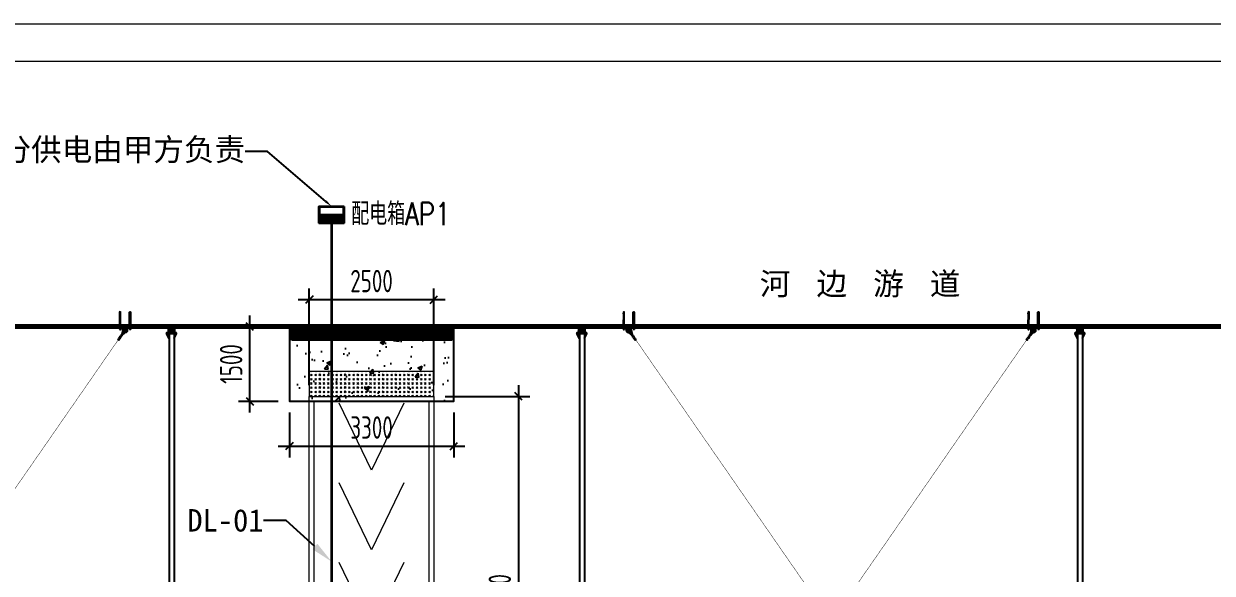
# Model space of a CAD drawing. Header units: millimetres. Extents: x 136606 to 1231039, y 82794 to 127364.
# Drawn here: x 1127661 to 1151523, y 116308 to 127345 of the extents above; entities that cross this region are included whole.
import ezdxf
from ezdxf import colors
from ezdxf.entities.mleader import LeaderData, LeaderLine
from ezdxf.enums import TextEntityAlignment as Align
from ezdxf.math import Vec2, Vec3

# ---------------------------------------------------------------- set-up
doc = ezdxf.new("R2010")
doc.units = ezdxf.units.MM
for name, pattern in [('CENTER', [0.6, 0.375, -0.075, 0.075, -0.075]), ('DASHDOT2', [12.7, 6.35, -3.175, 0, -3.175]), ('DASHED2', [0.375, 0.25, -0.125])]:
    doc.linetypes.add(name, pattern=pattern)
for name, color, linetype in [('BS-Annectent', 115, 'Continuous'), ('HR-dimension', 9, 'Continuous'), ('HR-pontoon', 161, 'Continuous'), ('STEEL', 34, 'Continuous'), ('标注', 9, 'Continuous'), ('粗实线', 7, 'Continuous')]:
    doc.layers.add(name, color=color, linetype=linetype)
for name, color, linetype, lineweight in [('D-deng', 6, 'Continuous', 30), ('图框', 7, 'Continuous', 13), ('抱桩器', 1, 'Continuous', 18), ('文本', 3, 'Continuous', 13)]:
    doc.layers.add(name, color=color, linetype=linetype, lineweight=lineweight)
doc.styles.add('Arial', font='arial.ttf')
doc.styles.add('HZ', font='rs.shx', dxfattribs={"width": 0.8, "bigfont": 'hztxt.shx'})
doc.styles.add('hztxt', font='ros1.shx', dxfattribs={"width": 0.8, "bigfont": 'hztxt.shx'})
doc.styles.get("Standard").update_dxf_attribs({"font": 'arial.ttf'})
doc.dimstyles.new('DIM-150', dxfattribs={"dimscale": 150, "dimtxt": 3, "dimasz": 1, "dimexe": 1.5, "dimexo": 1.5, "dimgap": 1, "dimtad": 1, "dimdec": 1, "dimdsep": 46, "dimtxsty": 'hztxt', "dimblk": 'OBLIQUE', "dimcen": 0, "dimdle": 1.5, "dimclrd": 9, "dimclre": 9, "dimclrt": 2, "dimadec": 1, "dimazin": 0, "dimtfac": 1, "dimtdec": 1, "dimtix": 1, "dimtmove": 2, "dimatfit": 3, "dimldrblk": 'ARCHTICK', "dimfxl": 10, "dimtolj": 1, "dimtzin": 0, "dimarcsym": 1})
pattern_1 = [(225, (43212.285, 45564.743), (4.49012806, -4.49012806), []), (225, (43207.795, 45564.743), (4.49012806, -4.49012806), [7.9375, -1.5875, 0, -1.5875])]
pattern_2 = [(225, (-344287.005, -129412.7357), (4.49012806, -4.49012806), []), (225, (-344291.495, -129412.7357), (4.49012806, -4.49012806), [7.9375, -1.5875, 0, -1.5875])]
pattern_3 = [(40.81217054, (-1416366.4012, -675349.6259), (-1.4525846328, 1.682112997), []), (130.81217054, (-1416366.4012, -675349.6259), (-4.5872822625, 1.9116413612), [5.55625, -3.33375])]
pattern_4 = [(40.81217054, (-1423212.2177, -670898.807), (-1.4525846328, 1.682112997), []), (130.81217054, (-1423212.2177, -670898.807), (-4.5872822625, 1.9116413612), [5.55625, -3.33375])]

# ---------------------------------------------------------------- blocks, each defined once
blk = doc.blocks.new('GW-TK')
at = {"layer": '图框'}
for points in [[(927183.55, 464715.01), (927603.55, 464715.01), (927603.55, 464418.01), (927183.55, 464418.01)], [(927188.55, 464710.01), (927598.55, 464710.01), (927598.55, 464423.01), (927188.55, 464423.01)]]:
    blk.add_lwpolyline(points, close=True, dxfattribs=at)
blk = doc.blocks.new('_Oblique')
at = {"color": 0, "linetype": 'ByBlock', "lineweight": -2}
blk.add_line((-0.5, -0.5), (0.5, 0.5), dxfattribs=at)
blk = doc.blocks.new('*D882')
at = {"color": 9, "lineweight": -2, "transparency": 16777216}
for p, q in [((1133394, 120086), (1133394, 122027)), ((1135894, 120086), (1135894, 122027)), ((1136119, 121802), (1133169, 121802))]:
    blk.add_line(p, q, dxfattribs=at)
at = {"layer": 'Defpoints', "color": 0, "transparency": 16777216}
for p in [(1133394, 121802), (1133394, 119861), (1135894, 119861)]:
    blk.add_point(p, dxfattribs=at)
at = {"color": 9, "lineweight": -2, "transparency": 16777216, "xscale": 150, "yscale": 150, "zscale": 150, "rotation": 180}
blk.add_blockref('_Oblique', (1133394, 121802), dxfattribs=at)
at = {"color": 9, "lineweight": -2, "transparency": 16777216, "xscale": 150, "yscale": 150, "zscale": 150}
blk.add_blockref('_Oblique', (1135894, 121802), dxfattribs=at)
at = {"color": 2, "transparency": 16777216, "insert": (1134644, 122177), "char_height": 450, "attachment_point": 5, "style": 'hztxt'}
blk.add_mtext('\\A1;2500', dxfattribs=at)
blk = doc.blocks.new('_ArchTick')
at = {"color": 0, "linetype": 'ByBlock', "const_width": 0.15}
blk.add_lwpolyline([(-0.5, -0.5), (0.5, 0.5)], dxfattribs=at)
blk = doc.blocks.new('*D883')
at = {"color": 9, "lineweight": -2, "transparency": 16777216}
for p, q in [((1137594, 120086), (1137594, 111636)), ((1136119, 119861), (1137819, 119861)), ((1136119, 111861), (1137819, 111861))]:
    blk.add_line(p, q, dxfattribs=at)
at = {"layer": 'Defpoints', "color": 0, "transparency": 16777216}
for p in [(1135894, 119861), (1135894, 111861), (1137594, 111861)]:
    blk.add_point(p, dxfattribs=at)
at = {"color": 9, "lineweight": -2, "transparency": 16777216, "xscale": 150, "yscale": 150, "zscale": 150}
for p, rotation in [((1137594, 119861), 90), ((1137594, 111861), 270)]:
    blk.add_blockref('_Oblique', p, dxfattribs=dict(at, rotation=rotation))
at = {"color": 2, "transparency": 16777216, "insert": (1137219, 115861), "char_height": 450, "attachment_point": 5, "rotation": 90, "style": 'hztxt'}
blk.add_mtext('\\A1;8000', dxfattribs=at)
blk = doc.blocks.new('*U885')
at = {"layer": '抱桩器'}
h = blk.add_hatch(dxfattribs=at)
h.set_pattern_fill('GOST_GLASS', color=252, scale=10, angle=90)
h.set_pattern_definition([(135, (-1080442.076, -115111.21), (5e-15, 84.8528137), [50, -70]), (135, (-1080442.076, -115090), (5e-15, 84.8528137), [20, -100]), (135, (-1080463.29, -115111.21), (5e-15, 84.8528137), [20, -100])])
h.paths.add_polyline_path([(-1250, 4250), (1250, 4250), (1250, 4750), (-1250, 4750)])
h = blk.add_hatch(dxfattribs=at)
h.set_pattern_fill('GOST_GLASS', color=252, scale=10, angle=90)
h.set_pattern_definition([(135, (-1076441.776, -115111.21), (5e-15, 84.8528137), [50, -70]), (135, (-1076441.776, -115090), (5e-15, 84.8528137), [20, -100]), (135, (-1076462.99, -115111.21), (5e-15, 84.8528137), [20, -100])])
h.paths.add_polyline_path([(-1250, -3750), (1250, -3750), (1250, -4750), (-1250, -4750)])
at = {"layer": '抱桩器', "color": 252}
for points in [[(-1250, 4250), (1250, 4250), (1250, 4750), (-1250, 4750)], [(1250, 4250), (1250, -3750), (-1250, -3750), (-1250, 4250)], [(1150, 4150), (1150, -3650), (-1150, -3650), (-1150, 4150)], [(-1250, -3750), (1250, -3750), (1250, -4750), (-1250, -4750)]]:
    blk.add_lwpolyline(points, close=True, dxfattribs=at)
for points in [[(650, 4116), (0, 2766), (-650, 4116)], [(650, 2516), (0, 1166), (-650, 2516)], [(650, 916), (0, -434), (-650, 916)], [(650, -684), (0, -2034), (-650, -684)], [(650, -2284), (0, -3634), (-650, -2284)]]:
    blk.add_lwpolyline(points, dxfattribs=at)
blk = doc.blocks.new('*U886')
at = {"color": 0, "linetype": 'ByBlock', "lineweight": -2, "transparency": 16777216}
blk.add_blockref('*U885', (0, 0), dxfattribs=at)
blk = doc.blocks.new('DJ-景观配电箱')
at = {"layer": 'D-deng'}
h = blk.add_hatch(dxfattribs=at)
h.set_pattern_fill('ANSI31', color=3, scale=1.2, style=0)
h.set_pattern_definition([(45, (-20734.37179, -20546.95204), (-0.1060660172, 0.1060660172), [])])
h.paths.add_polyline_path([(2.15, 0), (-2.15, 0), (-2.15, -1.4), (2.15, -1.4)])
at = {"layer": 'D-deng', "color": 3}
blk.add_line((-2.15, 0), (2.15, 0), dxfattribs=at)
for points in [[(-2.25, 1.5), (2.25, 1.5), (2.25, -1.5), (-2.25, -1.5)], [(-2.15, 1.4), (2.15, 1.4), (2.15, -1.4), (-2.15, -1.4)]]:
    blk.add_lwpolyline(points, close=True, dxfattribs=at)
blk = doc.blocks.new('*D1784')
at = {"color": 9, "lineweight": -2, "transparency": 16777216}
for p, q in [((1132200, 119536), (1132200, 121486)), ((1132769, 121261), (1131975, 121261)), ((1132769, 119761), (1131975, 119761))]:
    blk.add_line(p, q, dxfattribs=at)
at = {"layer": 'Defpoints', "color": 0, "transparency": 16777216}
for p in [(1132200, 121261), (1132994, 121261), (1132994, 119761)]:
    blk.add_point(p, dxfattribs=at)
at = {"color": 9, "lineweight": -2, "transparency": 16777216, "xscale": 150, "yscale": 150, "zscale": 150}
for p, rotation in [((1132200, 121261), 90), ((1132200, 119761), 270)]:
    blk.add_blockref('_Oblique', p, dxfattribs=dict(at, rotation=rotation))
at = {"color": 2, "transparency": 16777216, "insert": (1131825, 120511), "char_height": 450, "attachment_point": 5, "rotation": 90, "style": 'hztxt'}
blk.add_mtext('\\A1;1500', dxfattribs=at)
blk = doc.blocks.new('*D1785')
at = {"color": 9, "lineweight": -2, "transparency": 16777216}
for p, q in [((1132994, 119536), (1132994, 118635)), ((1136294, 119536), (1136294, 118635)), ((1132769, 118860), (1136519, 118860))]:
    blk.add_line(p, q, dxfattribs=at)
at = {"layer": 'Defpoints', "color": 0, "transparency": 16777216}
for p in [(1132994, 119761), (1136294, 119761), (1136294, 118860)]:
    blk.add_point(p, dxfattribs=at)
at = {"color": 9, "lineweight": -2, "transparency": 16777216, "xscale": 150, "yscale": 150, "zscale": 150, "rotation": 180}
blk.add_blockref('_Oblique', (1132994, 118860), dxfattribs=at)
at = {"color": 9, "lineweight": -2, "transparency": 16777216, "xscale": 150, "yscale": 150, "zscale": 150}
blk.add_blockref('_Oblique', (1136294, 118860), dxfattribs=at)
at = {"color": 2, "transparency": 16777216, "insert": (1134644, 119235), "char_height": 450, "attachment_point": 5, "style": 'hztxt'}
blk.add_mtext('\\A1;3300', dxfattribs=at)
blk = doc.blocks.new('*U1762')
h = blk.add_hatch()
h.set_pattern_fill('ANSI35', color=4, angle=180)
h.set_pattern_definition(pattern_1)
h.paths.add_polyline_path([(24, -89), (36, -89), (36, -67), (24, -67)])
h.paths.add_polyline_path([(24, -31), (36, -31), (36, 11), (24, 11)])
h.paths.add_polyline_path([(-100, 11), (100, 11), (100, 21), (-100, 21)])
h.paths.add_polyline_path([(-36, -31), (-24, -31), (-24, 11), (-36, 11)])
h.paths.add_polyline_path([(-36, -89), (-24, -89), (-24, -67), (-36, -67)])
h = blk.add_hatch()
h.set_pattern_fill('ANSI35', color=4, angle=180)
h.set_pattern_definition(pattern_2)
h.paths.add_polyline_path([(-129, -116), (-150, -116), (-150, -104), (-129, -104)])
h.paths.add_polyline_path([(111, -116), (-111, -116), (-111, -104), (111, -104)])
h.paths.add_polyline_path([(150, -116), (129, -116), (129, -104), (150, -104)])
h.paths.add_polyline_path([(66, -104), (54, -104), (54, -67), (66, -67)])
h.paths.add_polyline_path([(66, -31), (54, -31), (54, -4), (66, -4)])
h.paths.add_polyline_path([(6, -31), (-6, -31), (-6, -4), (6, -4)])
h.paths.add_polyline_path([(6, -104), (-6, -104), (-6, -67), (6, -67)])
h.paths.add_polyline_path([(-54, -104), (-66, -104), (-66, -67), (-54, -67)])
h.paths.add_polyline_path([(-54, -31), (-66, -31), (-66, -4), (-54, -4)])
at = {"color": 4}
for points in [[(100, 11), (-100, 11), (-100, 21), (100, 21), (100, 11)], [(-36, -89), (-36, 11), (-24, 11), (-24, -89), (-36, -89)], [(24, -89), (24, 11), (36, 11), (36, -89), (24, -89)], [(150, -116), (-150, -116), (-150, -104), (150, -104), (150, -116)], [(-66, -104), (-66, -4), (-54, -4), (-54, -104), (-66, -104)], [(-6, -104), (-6, -4), (6, -4), (6, -104), (-6, -104)], [(54, -104), (54, -4), (66, -4), (66, -104), (54, -104)]]:
    blk.add_lwpolyline(points, dxfattribs=at)
at = {"layer": 'Defpoints', "color": 4}
for points in [[(-100, 21), (-50, 21), (-50, 121), (-100, 21)], [(100, 21), (50, 21), (50, 121), (100, 21)]]:
    blk.add_lwpolyline(points, dxfattribs=at)
at = {"layer": 'Defpoints', "color": 4, "linetype": 'CENTER', "ltscale": 2}
for points in [[(-129, -116), (-111, -116), (-111, -104), (-129, -104)], [(-66, -31), (-54, -31), (-54, -67), (-66, -67)], [(-36, -31), (-24, -31), (-24, -67), (-36, -67)], [(-6, -31), (6, -31), (6, -67), (-6, -67)], [(24, -31), (36, -31), (36, -67), (24, -67)], [(54, -31), (66, -31), (66, -67), (54, -67)], [(129, -116), (111, -116), (111, -104), (129, -104)]]:
    blk.add_lwpolyline(points, close=True, dxfattribs=at)
for points in [[(-120, -99), (-120, -111), (-120, -121)], [(-66, -49), (66, -49)], [(-66, -49), (66, -49)], [(120, -99), (120, -111), (120, -121)]]:
    blk.add_lwpolyline(points, dxfattribs=at)
blk = doc.blocks.new('*U1763')
at = {"layer": '粗实线', "color": 0, "linetype": 'ByBlock', "lineweight": -2, "transparency": 16777216}
blk.add_blockref('*U1762', (0, 0), dxfattribs=at)
blk = doc.blocks.new('A$C97f6d51a')
at = {"color": 1, "linetype": 'DASHDOT2'}
blk.add_line((0, 313), (0, -47), dxfattribs=at)
at = {"layer": 'BS-Annectent'}
for p, q in [((-9, 282), (-9, 282)), ((-9, 281), (-9, 282)), ((-9, 282), (-9, 282)), ((-9, 279), (-8, 279)), ((-8, 278), (-9, 279)), ((-9, 279), (-8, 278)), ((-9, 275), (-7, 276)), ((-6, 274), (-9, 275)), ((-9, 275), (-7, 275)), ((-9, 272), (-6, 274)), ((-6, 270), (-9, 272)), ((-9, 272), (-4, 272)), ((-9, 269), (9, 268)), ((-9, 266), (9, 265)), ((-9, 263), (9, 262)), ((-9, 260), (9, 258)), ((-9, 257), (9, 255)), ((-9, 253), (9, 252)), ((-9, 250), (9, 249)), ((-9, 247), (9, 246)), ((-9, 244), (9, 243)), ((-9, 241), (9, 240)), ((-6, 274), (-6, 274)), ((-6, 274), (-6, 274)), ((-6, 274), (-6, 274)), ((-6, 274), (-6, 274)), ((-6, 274), (-6, 274)), ((6, 270), (-6, 270)), ((4, 271), (9, 271)), ((6, 273), (5, 273)), ((6, 273), (5, 273)), ((6, 273), (9, 274)), ((6, 274), (9, 274)), ((9, 271), (6, 273)), ((6, 270), (9, 271)), ((7, 276), (9, 277)), ((9, 274), (7, 275)), ((9, 277), (8, 278)), ((8, 277), (9, 277)), ((9, 280), (9, 281)), ((9, 280), (9, 280)), ((9, 280), (9, 280)), ((-10, 6), (9, 4)), ((-10, 2), (-6, 4)), ((-6, 1), (-10, 2)), ((-10, 2), (9, 1)), ((-9, 238), (9, 236)), ((-9, 235), (9, 233)), ((-9, 231), (9, 230)), ((-9, 228), (9, 227)), ((-9, 225), (9, 224)), ((-9, 222), (9, 221)), ((-9, 219), (9, 218)), ((-9, 216), (9, 215)), ((-9, 213), (9, 211)), ((-9, 209), (9, 208)), ((-9, 206), (9, 205)), ((-9, 203), (9, 202)), ((-9, 200), (9, 199)), ((-9, 197), (9, 196)), ((-9, 194), (9, 193)), ((-9, 191), (9, 189)), ((-9, 188), (9, 186)), ((-9, 184), (9, 183)), ((-9, 181), (9, 180)), ((-9, 178), (9, 177)), ((-9, 175), (9, 174)), ((-9, 172), (9, 171)), ((-9, 169), (9, 167)), ((-9, 166), (9, 164)), ((-9, 162), (9, 161)), ((-9, 159), (9, 158)), ((-9, 156), (9, 155)), ((-9, 153), (9, 152)), ((-9, 150), (9, 149)), ((-9, 147), (9, 146)), ((-9, 144), (9, 142)), ((-9, 140), (9, 139)), ((-9, 137), (9, 136)), ((-9, 134), (9, 133)), ((-9, 131), (9, 130)), ((-9, 128), (9, 127)), ((-9, 125), (9, 124)), ((-9, 122), (9, 120)), ((-9, 119), (9, 117)), ((-9, 115), (9, 114)), ((-9, 112), (9, 111)), ((-9, 109), (9, 108)), ((-9, 106), (9, 105)), ((-9, 103), (9, 102)), ((-9, 100), (9, 98)), ((-9, 97), (9, 95)), ((-9, 93), (9, 92)), ((-9, 90), (9, 89)), ((-9, 87), (9, 86)), ((-9, 84), (9, 83)), ((-9, 81), (9, 80)), ((-9, 78), (9, 76)), ((-9, 75), (9, 73)), ((-9, 71), (9, 70)), ((-9, 68), (9, 67)), ((-9, 65), (9, 64)), ((-9, 62), (9, 61)), ((-9, 59), (9, 58)), ((-9, 56), (9, 55)), ((-9, 53), (9, 51)), ((-9, 49), (9, 48)), ((-9, 46), (9, 45)), ((-9, 43), (9, 42)), ((-9, 40), (9, 39)), ((-9, 37), (9, 36)), ((-9, 34), (9, 33)), ((-9, 31), (9, 29)), ((-9, 28), (9, 26)), ((-9, 24), (9, 23)), ((-9, 21), (9, 20)), ((-9, 18), (9, 17)), ((-9, 15), (9, 14)), ((-9, 12), (9, 11)), ((-9, 9), (9, 7)), ((-8, 0), (-6, 1)), ((6, 147), (-6, 148)), ((6, 116), (-6, 117)), ((6, 3), (-6, 4)), ((2, 0), (-6, 1)), ((6, 147), (9, 149)), ((9, 1), (6, 3)), ((7, 0), (9, 1)), ((-16, -24), (-16, -11)), ((12, -9), (-12, -9)), ((12, -27), (-12, -27)), ((-9, -29), (-6, -28)), ((-6, -31), (-9, -29)), ((9, -30), (-9, -29)), ((-9, -32), (-6, -31)), ((-6, -34), (-9, -32)), ((9, -33), (-9, -32)), ((-9, -35), (-6, -34)), ((-6, -37), (-9, -35)), ((9, -37), (-9, -35)), ((-9, -38), (-6, -37)), ((-6, -40), (-9, -38)), ((9, -40), (-9, -38)), ((-8, -24), (-8, -11)), ((-6, -28), (-8, -27)), ((-7, -40), (-7, -43)), ((6, -29), (-6, -28)), ((6, -29), (-6, -28)), ((6, -32), (-6, -31)), ((6, -32), (-6, -31)), ((6, -35), (-6, -34)), ((6, -38), (-6, -37)), ((6, -38), (-6, -37)), ((6, -41), (-6, -40)), ((-5, -44), (5, -44)), ((-4, -40), (-4, -43)), ((-2, -9), (0, -4)), ((9, -27), (-1, -27)), ((0, -9), (2, -4)), ((4, -41), (4, -43)), ((6, -29), (9, -27)), ((9, -30), (6, -29)), ((6, -32), (9, -30)), ((9, -33), (6, -32)), ((6, -35), (9, -33)), ((9, -37), (6, -35)), ((6, -38), (9, -37)), ((9, -40), (6, -38)), ((6, -41), (9, -40)), ((7, -41), (7, -43)), ((8, -24), (8, -11)), ((9, -27), (8, -27)), ((16, -24), (16, -11))]:
    blk.add_line(p, q, dxfattribs=at)
blk.add_lwpolyline([(10, 0), (10, 300), (0, 306), (-10, 300), (-10, 0)], dxfattribs=at)
for points in [[(-19, -4), (-19, 0), (19, 0), (19, -4)], [(-15, -9), (15, -9), (15, -4), (-15, -4)]]:
    blk.add_lwpolyline(points, close=True, dxfattribs=at)
for points in [[(16, -11, 0.612824), (8, -11, 0.305874), (-8, -11, 0.612824), (-16, -11)], [(16, -24, -0.612824), (8, -24, -0.305874), (-8, -24, -0.612824), (-16, -24)], [(-7, -43, 0.516475), (-4, -43, 0.258238), (4, -43, 0.516475), (7, -43)]]:
    blk.add_lwpolyline(points, format="xyb", dxfattribs=at)
blk = doc.blocks.new('A$Ce460a15a')
at = {"layer": 'STEEL', "color": 22}
for points in [[(12, 150), (12, -150), (0, -150), (0, 150)], [(92, -50), (112, -30), (112, 30), (92, 50), (12, 50), (12, -50)], [(52, 35), (12, 35), (12, 25), (52, 25)], [(52, -35), (12, -35), (12, -25), (52, -25)]]:
    blk.add_lwpolyline(points, close=True, dxfattribs=at)
blk.add_circle((67, 0), 25, dxfattribs=at)
at = {"layer": 'HR-dimension', "xscale": -1, "rotation": 90}
blk.add_blockref('A$C97f6d51a', (12, 100), dxfattribs=at)
at = {"layer": 'HR-dimension', "rotation": 90.00000000000001}
blk.add_blockref('A$C97f6d51a', (12, -100), dxfattribs=at)
blk = doc.blocks.new('*U10')
at = {"color": 7, "linetype": 'Continuous', "lineweight": 15}
for p, q in [((-9, 9), (-10, 8)), ((-10, 8), (-10, 1)), ((-10, 1), (-9, 0)), ((-9, 9), (9, 9)), ((-9, 0), (9, 0)), ((-5, 8), (-5, 1)), ((5, 8), (5, 1)), ((10, 8), (9, 9)), ((9, 0), (10, 1)), ((10, 8), (10, 1))]:
    blk.add_line(p, q, dxfattribs=at)
for centre, start, end in [((0, -8), 72.4233, 107.5767), ((0, 17), 252.4233, 287.5767)]:
    blk.add_arc(centre, 17.2, start, end, dxfattribs=at)
for points, knots in [([(-10, 8), (-10, 9), (-9, 9), (-8, 9), (-7, 9), (-6, 9), (-6, 9), (-5, 8)], [0, 0, 0, 0, 0.264534, 0.399289, 0.53507, 0.765405, 1, 1, 1, 1]), ([(-5, 1), (-6, 1), (-6, 0), (-7, 0), (-8, 0), (-9, 0), (-10, 1), (-10, 1)], [0, 0, 0, 0, 0.264534, 0.399289, 0.53507, 0.765405, 1, 1, 1, 1]), ([(5, 8), (6, 9), (6, 9), (7, 9), (8, 9), (9, 9), (10, 9), (10, 8)], [0, 0, 0, 0, 0.264536, 0.399814, 0.535067, 0.765403, 1, 1, 1, 1]), ([(10, 1), (10, 1), (9, 0), (8, 0), (7, 0), (6, 0), (6, 1), (5, 1)], [0, 0, 0, 0, 0.264536, 0.399814, 0.535067, 0.765403, 1, 1, 1, 1])]:
    blk.add_open_spline(points, degree=3, knots=knots, dxfattribs=at)
blk = doc.blocks.new('A$C72EA2C7E')
blk.add_line((-8, -6), (8, -6))
at = {"color": 7, "linetype": 'Continuous', "lineweight": 15}
for p, q in [((-5, -40), (-5, -6)), ((-4, -41), (-5, -40)), ((5, -40), (-5, -40)), ((-4, -41), (5, -41)), ((5, -6), (5, -40)), ((5, -40), (5, -41))]:
    blk.add_line(p, q, dxfattribs=at)
at = {"color": 7, "linetype": 'Continuous', "lineweight": 0}
for p, q in [((-4, -41), (-4, -6)), ((5, -41), (5, -6))]:
    blk.add_line(p, q, dxfattribs=at)
blk.add_arc((0, -8), 8, 17.4862, 162.5138)
at = {"extrusion": (0, 0, -1), "xscale": 0.9999974999999999, "yscale": 0.9999974999999999, "zscale": -0.9999974999999999}
blk.add_blockref('*U10', (0, -39), dxfattribs=at)
blk = doc.blocks.new('*U1773')
h = blk.add_hatch(color=1)
h.dxf.hatch_style = 1
h.paths.add_polyline_path([(3975, 5721), (4049, 5780, 1.447528), (3984, 5821), (3963, 5729)])
h.paths.add_polyline_path([(3977, 5736), (3976, 5737), (3980, 5753), (3976, 5754), (3992, 5820, -1.452111), (4045, 5786), (3992, 5744), (3990, 5747)], flags=16)
h = blk.add_hatch()
h.set_pattern_fill('ANSI38', color=253, scale=0.7, angle=-4.1878)
h.set_pattern_definition(pattern_4)
h.paths.add_polyline_path([(3988, 5750), (3992, 5744), (4045, 5786, 1.452111), (3992, 5820), (3976, 5754), (3980, 5753), (3983, 5753), (3998, 5818, -1.452111), (4041, 5791)])
h = blk.add_hatch(color=1)
h.dxf.hatch_style = 1
h.paths.add_polyline_path([(-3963, -5729), (-3985, -5823, -1.406258), (-4049, -5780), (-3975, -5721)])
h.paths.add_polyline_path([(-3990, -5747), (-3992, -5744), (-4045, -5786, 1.406258), (-3992, -5822), (-3976, -5754), (-3976, -5736)], flags=16)
h = blk.add_hatch()
h.set_pattern_fill('ANSI38', color=253, scale=0.7, angle=-4.1878)
h.set_pattern_definition(pattern_3)
h.paths.add_polyline_path([(-3983, -5753), (-3976, -5754), (-3992, -5820, -1.452111), (-4045, -5786), (-3992, -5744), (-3990, -5747), (-3988, -5750), (-4041, -5791, 1.452111), (-3998, -5818)])
blk.add_line((3968, 5732), (3972, 5723))
at = {"color": 1, "const_width": 8.4}
for points in [[(3969, 5733), (-3982, -5736)], [(3976, 5730), (3885, 5598)], [(-3975, -5740), (-3878, -5601)]]:
    blk.add_lwpolyline(points, dxfattribs=at)
at = {"color": 1}
for points in [[(3975, 5721), (4049, 5780, 1.447528), (3984, 5821), (3963, 5729)], [(3980, 5753), (3976, 5737), (3977, 5736), (3990, 5747), (3992, 5744), (4045, 5786, 1.452111), (3992, 5820), (3976, 5754)], [(-3963, -5729), (-3984, -5821, -1.447528), (-4049, -5780), (-3975, -5721)], [(-3990, -5747), (-3977, -5736), (-3976, -5737), (-3980, -5753), (-3976, -5754), (-3992, -5820, -1.452111), (-4045, -5786), (-3992, -5744)]]:
    blk.add_lwpolyline(points, format="xyb", close=True, dxfattribs=at)
for points in [[(3972, 5723), (4047, 5783, 1.449849), (3988, 5820), (3968, 5732)], [(3992, 5744), (4045, 5786, 1.452111), (3992, 5820), (3976, 5754)], [(3992, 5744), (4045, 5786, 1.452111), (3992, 5820), (3976, 5754)], [(-3967, -5727), (-3988, -5820, -1.449849), (-4047, -5783), (-3976, -5727)], [(-3976, -5754), (-3992, -5820, -1.452111), (-4045, -5786), (-3992, -5744)], [(-3976, -5754), (-3992, -5820, -1.452111), (-4045, -5786), (-3992, -5744)]]:
    blk.add_lwpolyline(points, format="xyb")
for points in [[(3983, 5753), (3998, 5818, -1.452111), (4041, 5791), (3988, 5750), (3992, 5744), (4045, 5786, 1.452111), (3992, 5820), (3976, 5754)], [(-3988, -5750), (-4041, -5791, 1.452111), (-3998, -5818), (-3983, -5753), (-3976, -5754), (-3992, -5820, -1.452111), (-4045, -5786), (-3992, -5744)]]:
    blk.add_lwpolyline(points, format="xyb", close=True)
at = {"color": 252}
for points in [[(3983, 5753), (3998, 5818, -1.452111), (4041, 5791), (3988, 5750), (3992, 5744), (4045, 5786, 1.452111), (3992, 5820), (3976, 5754)], [(-3988, -5750), (-4041, -5791, 1.452111), (-3998, -5818), (-3983, -5753), (-3976, -5754), (-3992, -5820, -1.452111), (-4045, -5786), (-3992, -5744)]]:
    blk.add_lwpolyline(points, format="xyb", close=True, dxfattribs=at)
at = {"xscale": 0.6999999999999998, "yscale": 0.6999999999999998, "zscale": 0.6999999999999998, "rotation": 235.3226931625287}
for p in [(3973, 5711), (3910, 5620), (3932, 5651), (3952, 5681), (-3952, -5722), (-3930, -5691), (-3910, -5661), (-3889, -5631)]:
    blk.add_blockref('A$C72EA2C7E', p, dxfattribs=at)
blk = doc.blocks.new('*U1760')
at = {"color": 0, "linetype": 'ByBlock', "lineweight": -2, "transparency": 16777216}
blk.add_blockref('*U1773', (0, 0), dxfattribs=at)
blk = doc.blocks.new('*U1765')
h = blk.add_hatch(color=1)
h.dxf.hatch_style = 1
h.paths.add_polyline_path([(3975, 5721), (4049, 5780, 1.447528), (3984, 5821), (3963, 5729)])
h.paths.add_polyline_path([(3977, 5736), (3976, 5737), (3980, 5753), (3976, 5754), (3992, 5820, -1.452111), (4045, 5786), (3992, 5744), (3990, 5747)], flags=16)
h = blk.add_hatch()
h.set_pattern_fill('ANSI38', color=253, scale=0.7, angle=-4.1878)
h.set_pattern_definition(pattern_4)
h.paths.add_polyline_path([(3988, 5750), (3992, 5744), (4045, 5786, 1.452111), (3992, 5820), (3976, 5754), (3980, 5753), (3983, 5753), (3998, 5818, -1.452111), (4041, 5791)])
h = blk.add_hatch(color=1)
h.dxf.hatch_style = 1
h.paths.add_polyline_path([(-3963, -5729), (-3985, -5823, -1.406258), (-4049, -5780), (-3975, -5721)])
h.paths.add_polyline_path([(-3990, -5747), (-3992, -5744), (-4045, -5786, 1.406258), (-3992, -5822), (-3976, -5754), (-3976, -5736)], flags=16)
h = blk.add_hatch()
h.set_pattern_fill('ANSI38', color=253, scale=0.7, angle=-4.1878)
h.set_pattern_definition(pattern_3)
h.paths.add_polyline_path([(-3983, -5753), (-3976, -5754), (-3992, -5820, -1.452111), (-4045, -5786), (-3992, -5744), (-3990, -5747), (-3988, -5750), (-4041, -5791, 1.452111), (-3998, -5818)])
blk.add_line((3968, 5732), (3972, 5723))
at = {"color": 1, "const_width": 8.4}
for points in [[(3969, 5733), (-3982, -5736)], [(3976, 5730), (3885, 5598)], [(-3975, -5740), (-3878, -5601)]]:
    blk.add_lwpolyline(points, dxfattribs=at)
at = {"color": 1}
for points in [[(3975, 5721), (4049, 5780, 1.447528), (3984, 5821), (3963, 5729)], [(3980, 5753), (3976, 5737), (3977, 5736), (3990, 5747), (3992, 5744), (4045, 5786, 1.452111), (3992, 5820), (3976, 5754)], [(-3963, -5729), (-3984, -5821, -1.447528), (-4049, -5780), (-3975, -5721)], [(-3990, -5747), (-3977, -5736), (-3976, -5737), (-3980, -5753), (-3976, -5754), (-3992, -5820, -1.452111), (-4045, -5786), (-3992, -5744)]]:
    blk.add_lwpolyline(points, format="xyb", close=True, dxfattribs=at)
for points in [[(3972, 5723), (4047, 5783, 1.449849), (3988, 5820), (3968, 5732)], [(3992, 5744), (4045, 5786, 1.452111), (3992, 5820), (3976, 5754)], [(3992, 5744), (4045, 5786, 1.452111), (3992, 5820), (3976, 5754)], [(-3967, -5727), (-3988, -5820, -1.449849), (-4047, -5783), (-3976, -5727)], [(-3976, -5754), (-3992, -5820, -1.452111), (-4045, -5786), (-3992, -5744)], [(-3976, -5754), (-3992, -5820, -1.452111), (-4045, -5786), (-3992, -5744)]]:
    blk.add_lwpolyline(points, format="xyb")
for points in [[(3983, 5753), (3998, 5818, -1.452111), (4041, 5791), (3988, 5750), (3992, 5744), (4045, 5786, 1.452111), (3992, 5820), (3976, 5754)], [(-3988, -5750), (-4041, -5791, 1.452111), (-3998, -5818), (-3983, -5753), (-3976, -5754), (-3992, -5820, -1.452111), (-4045, -5786), (-3992, -5744)]]:
    blk.add_lwpolyline(points, format="xyb", close=True)
at = {"color": 252}
for points in [[(3983, 5753), (3998, 5818, -1.452111), (4041, 5791), (3988, 5750), (3992, 5744), (4045, 5786, 1.452111), (3992, 5820), (3976, 5754)], [(-3988, -5750), (-4041, -5791, 1.452111), (-3998, -5818), (-3983, -5753), (-3976, -5754), (-3992, -5820, -1.452111), (-4045, -5786), (-3992, -5744)]]:
    blk.add_lwpolyline(points, format="xyb", close=True, dxfattribs=at)
at = {"xscale": 0.6999999999999998, "yscale": 0.6999999999999998, "zscale": 0.6999999999999998, "rotation": 235.3226931625287}
for p in [(3973, 5711), (3910, 5620), (3932, 5651), (3952, 5681), (-3952, -5722), (-3930, -5691), (-3910, -5661), (-3889, -5631)]:
    blk.add_blockref('A$C72EA2C7E', p, dxfattribs=at)
blk = doc.blocks.new('*U1772')
at = {"color": 0, "linetype": 'ByBlock', "lineweight": -2, "transparency": 16777216}
blk.add_blockref('*U1765', (0, 0), dxfattribs=at)
blk = doc.blocks.new('*U1757')
at = {"layer": '粗实线', "color": 4}
for points in [[(4950, 5601), (4950, -5899)], [(5050, 5601), (5050, -5899)]]:
    blk.add_lwpolyline(points, dxfattribs=at)
at = {"xscale": -1}
blk.add_blockref('*U1772', (-26, -149), dxfattribs=at)
blk.add_blockref('*U1760', (38, -147))
at = {"layer": 'HR-dimension', "rotation": 269.8953418141111}
blk.add_blockref('A$Ce460a15a', (4066, 5739), dxfattribs=at)
at = {"layer": '粗实线', "color": 4, "xscale": -1, "rotation": 179.9999997006857}
blk.add_blockref('*U1763', (5000, 5622), dxfattribs=at)
blk = doc.blocks.new('*U1758')
at = {"color": 0, "linetype": 'ByBlock', "lineweight": -2, "transparency": 16777216}
blk.add_blockref('*U1757', (0, 0), dxfattribs=at)
blk = doc.blocks.new('*U1775')
h = blk.add_hatch()
h.set_pattern_fill('ANSI35', color=4, angle=180)
h.set_pattern_definition(pattern_1)
h.paths.add_polyline_path([(24, -89), (36, -89), (36, -67), (24, -67)])
h.paths.add_polyline_path([(24, -31), (36, -31), (36, 11), (24, 11)])
h.paths.add_polyline_path([(-100, 11), (100, 11), (100, 21), (-100, 21)])
h.paths.add_polyline_path([(-36, -31), (-24, -31), (-24, 11), (-36, 11)])
h.paths.add_polyline_path([(-36, -89), (-24, -89), (-24, -67), (-36, -67)])
h = blk.add_hatch()
h.set_pattern_fill('ANSI35', color=4, angle=180)
h.set_pattern_definition(pattern_2)
h.paths.add_polyline_path([(-129, -116), (-150, -116), (-150, -104), (-129, -104)])
h.paths.add_polyline_path([(111, -116), (-111, -116), (-111, -104), (111, -104)])
h.paths.add_polyline_path([(150, -116), (129, -116), (129, -104), (150, -104)])
h.paths.add_polyline_path([(66, -104), (54, -104), (54, -67), (66, -67)])
h.paths.add_polyline_path([(66, -31), (54, -31), (54, -4), (66, -4)])
h.paths.add_polyline_path([(6, -31), (-6, -31), (-6, -4), (6, -4)])
h.paths.add_polyline_path([(6, -104), (-6, -104), (-6, -67), (6, -67)])
h.paths.add_polyline_path([(-54, -104), (-66, -104), (-66, -67), (-54, -67)])
h.paths.add_polyline_path([(-54, -31), (-66, -31), (-66, -4), (-54, -4)])
at = {"color": 4}
for points in [[(100, 11), (-100, 11), (-100, 21), (100, 21), (100, 11)], [(-36, -89), (-36, 11), (-24, 11), (-24, -89), (-36, -89)], [(24, -89), (24, 11), (36, 11), (36, -89), (24, -89)], [(150, -116), (-150, -116), (-150, -104), (150, -104), (150, -116)], [(-66, -104), (-66, -4), (-54, -4), (-54, -104), (-66, -104)], [(-6, -104), (-6, -4), (6, -4), (6, -104), (-6, -104)], [(54, -104), (54, -4), (66, -4), (66, -104), (54, -104)]]:
    blk.add_lwpolyline(points, dxfattribs=at)
at = {"layer": 'Defpoints', "color": 4}
for points in [[(-100, 21), (-50, 21), (-50, 121), (-100, 21)], [(100, 21), (50, 21), (50, 121), (100, 21)]]:
    blk.add_lwpolyline(points, dxfattribs=at)
at = {"layer": 'Defpoints', "color": 4, "linetype": 'CENTER', "ltscale": 2}
for points in [[(-129, -116), (-111, -116), (-111, -104), (-129, -104)], [(-66, -31), (-54, -31), (-54, -67), (-66, -67)], [(-36, -31), (-24, -31), (-24, -67), (-36, -67)], [(-6, -31), (6, -31), (6, -67), (-6, -67)], [(24, -31), (36, -31), (36, -67), (24, -67)], [(54, -31), (66, -31), (66, -67), (54, -67)], [(129, -116), (111, -116), (111, -104), (129, -104)]]:
    blk.add_lwpolyline(points, close=True, dxfattribs=at)
for points in [[(-120, -99), (-120, -111), (-120, -121)], [(-66, -49), (66, -49)], [(-66, -49), (66, -49)], [(120, -99), (120, -111), (120, -121)]]:
    blk.add_lwpolyline(points, dxfattribs=at)
blk = doc.blocks.new('*U1776')
at = {"layer": '粗实线', "color": 0, "linetype": 'ByBlock', "lineweight": -2, "transparency": 16777216}
blk.add_blockref('*U1775', (0, 0), dxfattribs=at)
blk = doc.blocks.new('*U1782')
h = blk.add_hatch()
h.set_pattern_fill('ANSI35', color=4, angle=180)
h.set_pattern_definition(pattern_1)
h.paths.add_polyline_path([(24, -89), (36, -89), (36, -67), (24, -67)])
h.paths.add_polyline_path([(24, -31), (36, -31), (36, 11), (24, 11)])
h.paths.add_polyline_path([(-100, 11), (100, 11), (100, 21), (-100, 21)])
h.paths.add_polyline_path([(-36, -31), (-24, -31), (-24, 11), (-36, 11)])
h.paths.add_polyline_path([(-36, -89), (-24, -89), (-24, -67), (-36, -67)])
h = blk.add_hatch()
h.set_pattern_fill('ANSI35', color=4, angle=180)
h.set_pattern_definition(pattern_2)
h.paths.add_polyline_path([(-129, -116), (-150, -116), (-150, -104), (-129, -104)])
h.paths.add_polyline_path([(111, -116), (-111, -116), (-111, -104), (111, -104)])
h.paths.add_polyline_path([(150, -116), (129, -116), (129, -104), (150, -104)])
h.paths.add_polyline_path([(66, -104), (54, -104), (54, -67), (66, -67)])
h.paths.add_polyline_path([(66, -31), (54, -31), (54, -4), (66, -4)])
h.paths.add_polyline_path([(6, -31), (-6, -31), (-6, -4), (6, -4)])
h.paths.add_polyline_path([(6, -104), (-6, -104), (-6, -67), (6, -67)])
h.paths.add_polyline_path([(-54, -104), (-66, -104), (-66, -67), (-54, -67)])
h.paths.add_polyline_path([(-54, -31), (-66, -31), (-66, -4), (-54, -4)])
at = {"color": 4}
for points in [[(100, 11), (-100, 11), (-100, 21), (100, 21), (100, 11)], [(-36, -89), (-36, 11), (-24, 11), (-24, -89), (-36, -89)], [(24, -89), (24, 11), (36, 11), (36, -89), (24, -89)], [(150, -116), (-150, -116), (-150, -104), (150, -104), (150, -116)], [(-66, -104), (-66, -4), (-54, -4), (-54, -104), (-66, -104)], [(-6, -104), (-6, -4), (6, -4), (6, -104), (-6, -104)], [(54, -104), (54, -4), (66, -4), (66, -104), (54, -104)]]:
    blk.add_lwpolyline(points, dxfattribs=at)
at = {"layer": 'Defpoints', "color": 4}
for points in [[(-100, 21), (-50, 21), (-50, 121), (-100, 21)], [(100, 21), (50, 21), (50, 121), (100, 21)]]:
    blk.add_lwpolyline(points, dxfattribs=at)
at = {"layer": 'Defpoints', "color": 4, "linetype": 'CENTER', "ltscale": 2}
for points in [[(-129, -116), (-111, -116), (-111, -104), (-129, -104)], [(-66, -31), (-54, -31), (-54, -67), (-66, -67)], [(-36, -31), (-24, -31), (-24, -67), (-36, -67)], [(-6, -31), (6, -31), (6, -67), (-6, -67)], [(24, -31), (36, -31), (36, -67), (24, -67)], [(54, -31), (66, -31), (66, -67), (54, -67)], [(129, -116), (111, -116), (111, -104), (129, -104)]]:
    blk.add_lwpolyline(points, close=True, dxfattribs=at)
for points in [[(-120, -99), (-120, -111), (-120, -121)], [(-66, -49), (66, -49)], [(-66, -49), (66, -49)], [(120, -99), (120, -111), (120, -121)]]:
    blk.add_lwpolyline(points, dxfattribs=at)
blk = doc.blocks.new('*U1766')
at = {"layer": '粗实线', "color": 0, "linetype": 'ByBlock', "lineweight": -2, "transparency": 16777216}
blk.add_blockref('*U1782', (0, 0), dxfattribs=at)
blk = doc.blocks.new('*U1779')
h = blk.add_hatch(color=1)
h.dxf.hatch_style = 1
h.paths.add_polyline_path([(3975, 5721), (4049, 5780, 1.447528), (3984, 5821), (3963, 5729)])
h.paths.add_polyline_path([(3977, 5736), (3976, 5737), (3980, 5753), (3976, 5754), (3992, 5820, -1.452111), (4045, 5786), (3992, 5744), (3990, 5747)], flags=16)
h = blk.add_hatch()
h.set_pattern_fill('ANSI38', color=253, scale=0.7, angle=-4.1878)
h.set_pattern_definition(pattern_4)
h.paths.add_polyline_path([(3988, 5750), (3992, 5744), (4045, 5786, 1.452111), (3992, 5820), (3976, 5754), (3980, 5753), (3983, 5753), (3998, 5818, -1.452111), (4041, 5791)])
h = blk.add_hatch(color=1)
h.dxf.hatch_style = 1
h.paths.add_polyline_path([(-3963, -5729), (-3985, -5823, -1.406258), (-4049, -5780), (-3975, -5721)])
h.paths.add_polyline_path([(-3990, -5747), (-3992, -5744), (-4045, -5786, 1.406258), (-3992, -5822), (-3976, -5754), (-3976, -5736)], flags=16)
h = blk.add_hatch()
h.set_pattern_fill('ANSI38', color=253, scale=0.7, angle=-4.1878)
h.set_pattern_definition(pattern_3)
h.paths.add_polyline_path([(-3983, -5753), (-3976, -5754), (-3992, -5820, -1.452111), (-4045, -5786), (-3992, -5744), (-3990, -5747), (-3988, -5750), (-4041, -5791, 1.452111), (-3998, -5818)])
blk.add_line((3968, 5732), (3972, 5723))
at = {"color": 1, "const_width": 8.4}
for points in [[(3969, 5733), (-3982, -5736)], [(3976, 5730), (3885, 5598)], [(-3975, -5740), (-3878, -5601)]]:
    blk.add_lwpolyline(points, dxfattribs=at)
at = {"color": 1}
for points in [[(3975, 5721), (4049, 5780, 1.447528), (3984, 5821), (3963, 5729)], [(3980, 5753), (3976, 5737), (3977, 5736), (3990, 5747), (3992, 5744), (4045, 5786, 1.452111), (3992, 5820), (3976, 5754)], [(-3963, -5729), (-3984, -5821, -1.447528), (-4049, -5780), (-3975, -5721)], [(-3990, -5747), (-3977, -5736), (-3976, -5737), (-3980, -5753), (-3976, -5754), (-3992, -5820, -1.452111), (-4045, -5786), (-3992, -5744)]]:
    blk.add_lwpolyline(points, format="xyb", close=True, dxfattribs=at)
for points in [[(3972, 5723), (4047, 5783, 1.449849), (3988, 5820), (3968, 5732)], [(3992, 5744), (4045, 5786, 1.452111), (3992, 5820), (3976, 5754)], [(3992, 5744), (4045, 5786, 1.452111), (3992, 5820), (3976, 5754)], [(-3967, -5727), (-3988, -5820, -1.449849), (-4047, -5783), (-3976, -5727)], [(-3976, -5754), (-3992, -5820, -1.452111), (-4045, -5786), (-3992, -5744)], [(-3976, -5754), (-3992, -5820, -1.452111), (-4045, -5786), (-3992, -5744)]]:
    blk.add_lwpolyline(points, format="xyb")
for points in [[(3983, 5753), (3998, 5818, -1.452111), (4041, 5791), (3988, 5750), (3992, 5744), (4045, 5786, 1.452111), (3992, 5820), (3976, 5754)], [(-3988, -5750), (-4041, -5791, 1.452111), (-3998, -5818), (-3983, -5753), (-3976, -5754), (-3992, -5820, -1.452111), (-4045, -5786), (-3992, -5744)]]:
    blk.add_lwpolyline(points, format="xyb", close=True)
at = {"color": 252}
for points in [[(3983, 5753), (3998, 5818, -1.452111), (4041, 5791), (3988, 5750), (3992, 5744), (4045, 5786, 1.452111), (3992, 5820), (3976, 5754)], [(-3988, -5750), (-4041, -5791, 1.452111), (-3998, -5818), (-3983, -5753), (-3976, -5754), (-3992, -5820, -1.452111), (-4045, -5786), (-3992, -5744)]]:
    blk.add_lwpolyline(points, format="xyb", close=True, dxfattribs=at)
at = {"xscale": 0.6999999999999998, "yscale": 0.6999999999999998, "zscale": 0.6999999999999998, "rotation": 235.3226931625287}
for p in [(3973, 5711), (3910, 5620), (3932, 5651), (3952, 5681), (-3952, -5722), (-3930, -5691), (-3910, -5661), (-3889, -5631)]:
    blk.add_blockref('A$C72EA2C7E', p, dxfattribs=at)
blk = doc.blocks.new('*U1780')
at = {"color": 0, "linetype": 'ByBlock', "lineweight": -2, "transparency": 16777216}
blk.add_blockref('*U1779', (0, 0), dxfattribs=at)
blk = doc.blocks.new('*U1783')
h = blk.add_hatch(color=1)
h.dxf.hatch_style = 1
h.paths.add_polyline_path([(3975, 5721), (4049, 5780, 1.447528), (3984, 5821), (3963, 5729)])
h.paths.add_polyline_path([(3977, 5736), (3976, 5737), (3980, 5753), (3976, 5754), (3992, 5820, -1.452111), (4045, 5786), (3992, 5744), (3990, 5747)], flags=16)
h = blk.add_hatch()
h.set_pattern_fill('ANSI38', color=253, scale=0.7, angle=-4.1878)
h.set_pattern_definition(pattern_4)
h.paths.add_polyline_path([(3988, 5750), (3992, 5744), (4045, 5786, 1.452111), (3992, 5820), (3976, 5754), (3980, 5753), (3983, 5753), (3998, 5818, -1.452111), (4041, 5791)])
h = blk.add_hatch(color=1)
h.dxf.hatch_style = 1
h.paths.add_polyline_path([(-3963, -5729), (-3985, -5823, -1.406258), (-4049, -5780), (-3975, -5721)])
h.paths.add_polyline_path([(-3990, -5747), (-3992, -5744), (-4045, -5786, 1.406258), (-3992, -5822), (-3976, -5754), (-3976, -5736)], flags=16)
h = blk.add_hatch()
h.set_pattern_fill('ANSI38', color=253, scale=0.7, angle=-4.1878)
h.set_pattern_definition(pattern_3)
h.paths.add_polyline_path([(-3983, -5753), (-3976, -5754), (-3992, -5820, -1.452111), (-4045, -5786), (-3992, -5744), (-3990, -5747), (-3988, -5750), (-4041, -5791, 1.452111), (-3998, -5818)])
blk.add_line((3968, 5732), (3972, 5723))
at = {"color": 1, "const_width": 8.4}
for points in [[(3969, 5733), (-3982, -5736)], [(3976, 5730), (3885, 5598)], [(-3975, -5740), (-3878, -5601)]]:
    blk.add_lwpolyline(points, dxfattribs=at)
at = {"color": 1}
for points in [[(3975, 5721), (4049, 5780, 1.447528), (3984, 5821), (3963, 5729)], [(3980, 5753), (3976, 5737), (3977, 5736), (3990, 5747), (3992, 5744), (4045, 5786, 1.452111), (3992, 5820), (3976, 5754)], [(-3963, -5729), (-3984, -5821, -1.447528), (-4049, -5780), (-3975, -5721)], [(-3990, -5747), (-3977, -5736), (-3976, -5737), (-3980, -5753), (-3976, -5754), (-3992, -5820, -1.452111), (-4045, -5786), (-3992, -5744)]]:
    blk.add_lwpolyline(points, format="xyb", close=True, dxfattribs=at)
for points in [[(3972, 5723), (4047, 5783, 1.449849), (3988, 5820), (3968, 5732)], [(3992, 5744), (4045, 5786, 1.452111), (3992, 5820), (3976, 5754)], [(3992, 5744), (4045, 5786, 1.452111), (3992, 5820), (3976, 5754)], [(-3967, -5727), (-3988, -5820, -1.449849), (-4047, -5783), (-3976, -5727)], [(-3976, -5754), (-3992, -5820, -1.452111), (-4045, -5786), (-3992, -5744)], [(-3976, -5754), (-3992, -5820, -1.452111), (-4045, -5786), (-3992, -5744)]]:
    blk.add_lwpolyline(points, format="xyb")
for points in [[(3983, 5753), (3998, 5818, -1.452111), (4041, 5791), (3988, 5750), (3992, 5744), (4045, 5786, 1.452111), (3992, 5820), (3976, 5754)], [(-3988, -5750), (-4041, -5791, 1.452111), (-3998, -5818), (-3983, -5753), (-3976, -5754), (-3992, -5820, -1.452111), (-4045, -5786), (-3992, -5744)]]:
    blk.add_lwpolyline(points, format="xyb", close=True)
at = {"color": 252}
for points in [[(3983, 5753), (3998, 5818, -1.452111), (4041, 5791), (3988, 5750), (3992, 5744), (4045, 5786, 1.452111), (3992, 5820), (3976, 5754)], [(-3988, -5750), (-4041, -5791, 1.452111), (-3998, -5818), (-3983, -5753), (-3976, -5754), (-3992, -5820, -1.452111), (-4045, -5786), (-3992, -5744)]]:
    blk.add_lwpolyline(points, format="xyb", close=True, dxfattribs=at)
at = {"xscale": 0.6999999999999998, "yscale": 0.6999999999999998, "zscale": 0.6999999999999998, "rotation": 235.3226931625287}
for p in [(3973, 5711), (3910, 5620), (3932, 5651), (3952, 5681), (-3952, -5722), (-3930, -5691), (-3910, -5661), (-3889, -5631)]:
    blk.add_blockref('A$C72EA2C7E', p, dxfattribs=at)
blk = doc.blocks.new('*U1778')
at = {"color": 0, "linetype": 'ByBlock', "lineweight": -2, "transparency": 16777216}
blk.add_blockref('*U1783', (0, 0), dxfattribs=at)
blk = doc.blocks.new('*U1759')
at = {"layer": '粗实线', "color": 4}
for points in [[(-5050, 5601), (-5050, -5899)], [(-4950, 5601), (-4950, -5899)], [(4950, 5601), (4950, -5899)], [(5050, 5601), (5050, -5899)]]:
    blk.add_lwpolyline(points, dxfattribs=at)
at = {"xscale": -1}
blk.add_blockref('*U1778', (-26, -149), dxfattribs=at)
blk.add_blockref('*U1780', (38, -147))
at = {"layer": 'HR-dimension', "rotation": 269.8953418141111}
for p in [(-4059, 5739), (4066, 5739)]:
    blk.add_blockref('A$Ce460a15a', p, dxfattribs=at)
at = {"layer": '粗实线', "color": 4, "xscale": -1, "rotation": 179.9999997006857}
for name, p in [('*U1776', (-5000, 5622)), ('*U1766', (5000, 5622))]:
    blk.add_blockref(name, p, dxfattribs=at)
blk = doc.blocks.new('*U1756')
at = {"color": 0, "linetype": 'ByBlock', "lineweight": -2, "transparency": 16777216}
blk.add_blockref('*U1759', (0, 0), dxfattribs=at)

msp = doc.modelspace()

# ---------------------------------------------------------------- hatches: boundary and pattern name
h = msp.add_hatch()
h.set_pattern_fill('ANSI32', color=256, angle=45)
h.set_pattern_definition([(90, (770351.129, -1587.79), (-9.525, 0), []), (90, (770354.304, -1584.615), (-9.525, 0), [])])
h.paths.add_polyline_path([(1136245.9816, 121261.2336), (1133041.5153, 121261.2336), (1133041.5153, 120990.3604), (1136245.9816, 120990.3604)])
at = {"layer": 'HR-pontoon'}
h = msp.add_hatch(dxfattribs=at)
h.set_pattern_fill('AR-CONC', color=252, scale=5)
h.set_pattern_definition([(50, (772723.3, -2145.5), (910.9233, -79.6954), [95.25, -1047.75]), (355, (772723.3, -2145.5), (-176.217, 955.2842), [76.2, -838.203]), (100.45144, (772799.2, -2152.2), (734.7062, 875.5888), [80.95, -890.4512]), (46.1842, (772723.3, -1891.5), (1355.3952, -210.2116), [142.875, -1571.625]), (96.63556, (772836.2, -1909), (1187.0207, 1237.1306), [121.425, -1335.678]), (351.18415, (772723.3, -1891.5), (1187.0207, 1237.1306), [114.3, -1257.2987]), (21, (772850.3, -1955), (758.072, -511.326), [95.25, -1047.75]), (326, (772850.3, -1955), (309.0101, 920.9398), [76.2, -838.2]), (71.45144, (772913.5, -1997.65), (1067.082, 409.6138), [80.95, -890.4497]), (37.5, (772723.3, -2145.54), (15.44302, 422.7752), [0, -828.04, 0, -850.9, 0, -841.375]), (7.5, (772723.3, -2145.54), (334.0983, 500.9029), [0, -485.14, 0, -808.99, 0, -320.675]), (327.5, (772440.08, -2145.54), (677.95298, -28.64372), [0, -317.5, 0, -990.6, 0, -1314.45]), (317.5, (772313.1, -2145.54), (740.6459, 127.1325), [0, -412.75, 0, -657.86, 0, -933.45])])
h.paths.add_polyline_path([(1132993.7484, 121261.2336), (1132993.7484, 119761.2336), (1136293.7484, 119761.2336), (1136293.7484, 121261.2336)])

# ---------------------------------------------------------------- linework, layer by layer
at = {"color": 1, "linetype": 'DASHED2'}
msp.add_line((1129702.5308, 121230.9759), (1129717.9251, 121221.2675), dxfattribs=at)
at = {"const_width": 100}
msp.add_lwpolyline([(1114252.7627, 121261.2336), (1154537.6621, 121261.2336)], dxfattribs=at)
msp.add_lwpolyline([(1133041.5153, 120990.3604), (1133041.5153, 121261.2336), (1136245.9816, 121261.2336), (1136245.9816, 120990.3604)], close=True)
at = {"layer": 'HR-pontoon', "color": 252}
msp.add_lwpolyline([(1136293.7484, 121261.2336), (1132993.7484, 121261.2336), (1132993.7484, 119761.2336), (1136293.7484, 119761.2336), (1136293.7484, 121261.2336)], dxfattribs=at)
at = {"layer": '粗实线', "color": 1, "lineweight": -3, "const_width": 55}
msp.add_lwpolyline([(1133840.7841, 123351.1826), (1133840.7841, 112427.0701), (1133393.7735, 112427.0701), (1133393.7735, 106998.7061), (1130810.8591, 106998.7061)], dxfattribs=at)

# ---------------------------------------------------------------- block references
at = {"xscale": 150, "yscale": 150, "zscale": 150}
msp.add_blockref('GW-TK', (-137974950.7555, -69579907.2778), dxfattribs=at)
for name, p in [('*U1758', (1125628.7485, 115522.7377)), ('*U1756', (1143867.6206, 115522.7377)), ('*U886', (1134643.7484, 115611.2124))]:
    msp.add_blockref(name, p)
at = {"layer": '标注', "xscale": -112.5, "yscale": 112.5, "zscale": 112.5, "rotation": 359.9999160796045}
msp.add_blockref('DJ-景观配电箱', (1133840.7843, 123508.6826, 0), dxfattribs=at)

# ---------------------------------------------------------------- texts
at = {"insert": (1136227.5896, 123752.236, 0), "char_height": 450, "width": 2357.969719, "attachment_point": 3, "rotation": 0.00005464, "style": 'HZ'}
msp.add_mtext('配电箱AP1', dxfattribs=at)
at = {"layer": '文本', "color": 7, "style": 'Arial'}
msp.add_text('河   边   游   道', height=450, dxfattribs=at).set_placement((1142440.0232, 122122.7056), align=Align.MIDDLE_LEFT)

# ---------------------------------------------------------------- dimensions: what is measured, and where the dimension line sits
for base, p1, p2, picture, middle in [((1133393.7735, 121802.3017), (1135893.8234, 119861.2369), (1133393.7735, 119861.2369), '*D882', (1134643.7984, 122177.3017)), ((1136293.7484, 118859.652), (1132993.7484, 119761.2336), (1136293.7484, 119761.2336), '*D1785', (1134643.7484, 119234.652))]:
    dim = msp.add_linear_dim(base=base, p1=p1, p2=p2, dimstyle='DIM-150')
    dim.commit()
    dim.dimension.update_dxf_attribs({"geometry": picture, "text_midpoint": middle})
for base, p1, p2, picture, middle in [((1132200.3923, 121261.2336), (1132993.7484, 119761.2336), (1132993.7484, 121261.2336), '*D1784', (1131825.3923, 120511.2336)), ((1137593.736, 111861.2046), (1135893.7234, 119861.2369), (1135893.7234, 111861.2046), '*D883', (1137218.736, 115861.2207))]:
    dim = msp.add_linear_dim(base=base, p1=p1, p2=p2, angle=90, dimstyle='DIM-150')
    dim.commit()
    dim.dimension.update_dxf_attribs({"geometry": picture, "text_midpoint": middle})

# ---------------------------------------------------------------- leaders
at = {"layer": '文本', "color": 1}
ml = msp.add_multileader_mtext('Standard', dxfattribs=at)
ml.set_content('{\\fSimSun|b0|i0|c134|p2;接入配电箱部分供电由甲方负责}', color=1)
ml.set_leader_properties()
ml.build(insert=Vec2(0, 0))
ml.multileader.update_dxf_attribs({"dogleg_length": 900, "arrow_head_size": 150})
ctx = ml.context
ctx.base_point, ctx.char_height, ctx.arrow_head_size, ctx.landing_gap_size, ctx.plane_origin = Vec3(1123209.5418, 124779.7595), 450, 150, 0.5, Vec3(1134619.8488, 125100.4143)
ctx.text_align_type = 2
notes = []
notes.append((ctx, [(1, (1, 1, 0), (1132555.5418, 124779.7595), (-1, 0), 450, [(0, [(1133840.7846, 123677.4326)], 0, [])])]))
ctx.mtext.insert, ctx.mtext.alignment, ctx.mtext.flow_direction = Vec3(1132105.0418, 125042.2595), 3, 5
ml = msp.add_multileader_mtext('Standard', dxfattribs=at)
ml.set_content('{\\fSimSun|b0|i0|c134|p2;DL-01}', color=1)
ml.set_leader_properties()
ml.build(insert=Vec2(0, 0))
ml.multileader.update_dxf_attribs({"dogleg_length": 900, "arrow_head_size": 450})
ctx = ml.context
ctx.base_point, ctx.char_height, ctx.arrow_head_size, ctx.landing_gap_size, ctx.plane_origin = Vec3(1130955.6433, 117370.8913), 450, 450, 0.5, Vec3(1129522.3686, 116690.3127)
ctx.text_align_type = 2
notes.append((ctx, [(1, (1, 1, 0), (1132926.6433, 117370.8913), (-1, 0), 450, [(0, [(1133840.7841, 116542.6839)], 0, [])])]))
ctx.mtext.insert, ctx.mtext.alignment, ctx.mtext.flow_direction = Vec3(1132476.1433, 117595.8913), 3, 5
for ctx, leaders in notes:
    for number, flags, end, landing, length, lines in leaders:
        leader = LeaderData()
        leader.index, (leader.has_last_leader_line, leader.has_dogleg_vector, leader.attachment_direction) = number, flags
        leader.last_leader_point, leader.dogleg_vector, leader.dogleg_length = Vec3(end), Vec3(landing), length
        for number, points, colour, breaks in lines:
            line = LeaderLine()
            line.index, line.vertices, line.color, line.breaks = number, Vec3.list(points), colors.encode_raw_color(colour), breaks
            leader.lines.append(line)
        ctx.leaders.append(leader)

doc.saveas('drawing.dxf')
